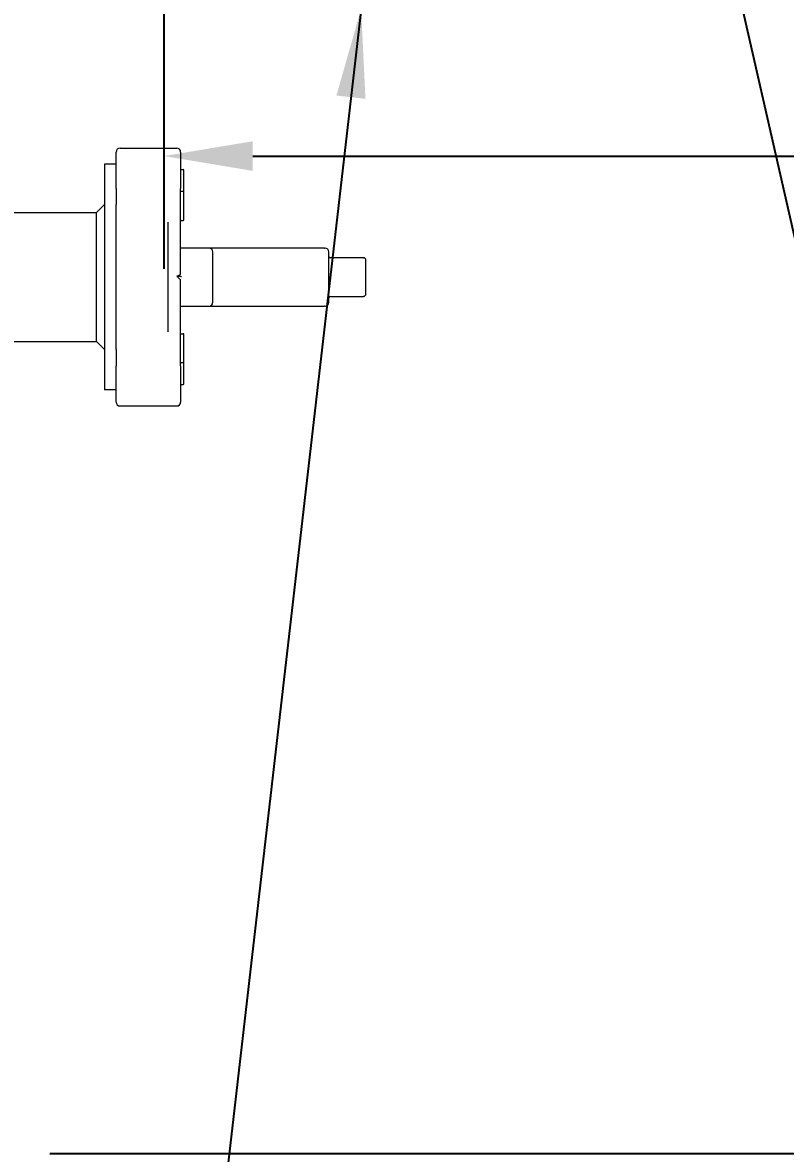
# Model space of a CAD drawing. Header units: inches. Extents: x 17 to 469, y 7 to 301.
# Drawn here: x 105.83 to 117.66, y 42.3 to 59.85 of the extents above; entities that cross this region are included whole.
import ezdxf

# ---------------------------------------------------------------- set-up
doc = ezdxf.new("R2010")
doc.units = ezdxf.units.IN
doc.header["$LTSCALE"] = 14
doc.header["$MEASUREMENT"] = 0
for name, color, linetype, lineweight in [('Dimension (ANSI)', 7, 'Continuous', 25), ('Symbol (ANSI)', 7, 'Continuous', 25), ('Visible (ANSI)', 7, 'Continuous', 50)]:
    doc.layers.add(name, color=color, linetype=linetype, lineweight=lineweight)
doc.styles.add('MEMCOR Medium', font='arial.ttf')
doc.dimstyles.new('Default (ANSI)', dxfattribs={"dimscale": 14, "dimtxt": 0.15, "dimasz": 0.098425, "dimexe": 0.125, "dimexo": 0.0625, "dimgap": 0.031496, "dimtad": 0, "dimtih": 1, "dimtoh": 1, "dimdec": 4, "dimrnd": 1e-08, "dimzin": 3, "dimdsep": 46, "dimlunit": 5, "dimtxsty": 'MEMCOR Medium', "dimcen": 0.09, "dimdle": 0.393701, "dimclrd": 256, "dimclre": 256, "dimclrt": 256, "dimadec": 0, "dimazin": 1, "dimtfac": 0.8, "dimtofl": 0, "dimtmove": 0, "dimatfit": 3, "dimfxl": 1, "dimfrac": 1, "dimtolj": 1, "dimtzin": 4, "dimlwd": -1, "dimlwe": -1, "dimarcsym": 0})
doc.dimstyles.new('Default (ANSI)$7', dxfattribs={"dimscale": 14, "dimtxt": 0.15, "dimasz": 0.098425, "dimexe": 0.125, "dimexo": 0.0625, "dimgap": 0.031496, "dimtad": 0, "dimtih": 1, "dimtoh": 1, "dimdec": 4, "dimrnd": 1e-08, "dimzin": 3, "dimdsep": 46, "dimlunit": 5, "dimtxsty": 'MEMCOR Medium', "dimcen": 0.09, "dimdle": 0.393701, "dimclrd": 256, "dimclre": 256, "dimclrt": 256, "dimadec": 0, "dimazin": 1, "dimtfac": 0.8, "dimtofl": 0, "dimtmove": 0, "dimatfit": 3, "dimfxl": 1, "dimfrac": 1, "dimtolj": 1, "dimtzin": 4, "dimlwd": -1, "dimlwe": -1, "dimarcsym": 0})

# ---------------------------------------------------------------- blocks, each defined once
blk = doc.blocks.new('*D22')
at = {"layer": 'Defpoints', "color": 0, "transparency": 16777216}
for p in [(108.019, 66.527), (143.52, 66.527), (143.52, 57.776)]:
    blk.add_point(p, dxfattribs=at)
at = {"layer": 'Dimension (ANSI)', "transparency": 16777216}
for p, q in [((108.019, 65.652), (108.019, 56.026)), ((143.52, 65.652), (143.52, 56.026)), ((109.397, 57.776), (118.436, 57.776)), ((142.142, 57.776), (133.603, 57.776))]:
    blk.add_line(p, q, dxfattribs=at)
for points in [[(109.397, 58.005), (109.397, 57.546), (108.019, 57.776)], [(142.142, 58.005), (142.142, 57.546), (143.52, 57.776)]]:
    blk.add_solid(points, dxfattribs=at)
at = {"layer": 'Dimension (ANSI)', "transparency": 16777216, "char_height": 2.1, "attachment_point": 5, "style": 'MEMCOR Medium'}
for s, insert in [('\\A1; 35{\\H0.8x;\\S1#2;} in', (126.019, 59.922)), ('\\A1;[901.7 mm]', (126.019, 55.989))]:
    blk.add_mtext(s, dxfattribs=dict(at, insert=insert))
blk = doc.blocks.new('*D27')
at = {"layer": 'Defpoints', "color": 0, "transparency": 16777216}
for p in [(145.146, 73.277), (154.964, 73.277), (105.372, 42.304)]:
    blk.add_point(p, dxfattribs=at)
at = {"layer": 'Dimension (ANSI)', "transparency": 16777216}
for p, q in [((146.021, 73.277), (156.714, 73.277)), ((154.964, 71.899), (154.964, 61.091)), ((154.964, 43.682), (154.964, 54.49)), ((106.247, 42.304), (156.714, 42.304))]:
    blk.add_line(p, q, dxfattribs=at)
for points in [[(154.734, 71.899), (155.193, 71.899), (154.964, 73.277)], [(154.734, 43.682), (155.193, 43.682), (154.964, 42.304)]]:
    blk.add_solid(points, dxfattribs=at)
at = {"layer": 'Dimension (ANSI)', "transparency": 16777216, "char_height": 2.1, "attachment_point": 5, "style": 'MEMCOR Medium'}
for s, insert in [('\\A1; 31 in', (154.964, 59.304)), ('\\A1;[786.7 mm]', (154.964, 56.004))]:
    blk.add_mtext(s, dxfattribs=dict(at, insert=insert))

msp = doc.modelspace()

# ---------------------------------------------------------------- linework, layer by layer
at = {"layer": 'Visible (ANSI)', "linetype": 'Continuous', "lineweight": 18}
for p, q in [((107.338897, 57.898395), (108.218897, 57.898395)), ((107.278897, 57.320827), (107.278897, 57.838395)), ((108.278897, 57.838395), (108.278897, 57.320827)), ((107.099597, 57.648395), (107.099597, 54.148395)), ((107.278897, 57.648395), (107.099597, 57.648395)), ((108.288897, 57.564913), (108.318897, 57.564913)), ((108.328897, 57.240916), (108.328897, 57.554913)), ((107.278897, 57.273168), (107.278897, 57.320827)), ((107.278897, 57.273168), (107.278897, 57.023962)), ((108.278897, 57.320827), (108.278897, 57.273168)), ((108.278897, 55.948895), (108.278897, 57.273168)), ((108.288897, 57.230916), (108.318897, 57.230916)), ((108.328897, 57.236263), (108.328897, 57.240916)), ((108.328897, 56.953032), (108.328897, 57.236263)), ((106.974597, 56.898395), (107.099597, 57.023395)), ((107.278897, 54.772829), (107.278897, 57.023962)), ((103.443539, 56.898395), (106.974597, 56.898395)), ((106.974597, 56.605502), (106.974597, 56.898395)), ((108.328897, 56.937686), (108.328897, 56.953032)), ((108.328897, 56.788459), (108.328897, 56.937686)), ((108.078897, 56.749571), (108.078897, 55.047219)), ((108.288897, 56.778459), (108.318897, 56.778459)), ((106.974597, 54.898395), (106.974597, 56.605502)), ((108.715287, 56.348395), (108.278897, 56.348395)), ((108.715287, 56.348395), (108.718897, 56.348395)), ((108.748483, 56.348395), (108.718897, 56.348395)), ((110.508502, 56.348395), (108.748483, 56.348395)), ((110.508502, 56.348395), (110.518897, 56.348395)), ((108.778897, 55.508395), (108.778897, 56.288395)), ((110.578897, 55.508395), (110.578897, 56.288395)), ((111.109218, 56.198395), (110.598897, 56.198395)), ((111.109218, 56.198395), (111.113897, 56.198395)), ((111.153897, 55.638395), (111.153897, 56.158395)), ((108.250694, 55.913089), (108.218897, 55.913089)), ((108.218897, 55.913089), (108.256365, 55.875621)), ((108.256365, 55.875621), (108.274117, 55.857869)), ((108.278897, 54.523622), (108.278897, 55.847895)), ((108.278897, 55.448395), (108.715287, 55.448395)), ((108.718897, 55.448395), (108.715287, 55.448395)), ((108.718897, 55.448395), (108.748483, 55.448395)), ((108.748483, 55.448395), (110.508502, 55.448395)), ((110.518897, 55.448395), (110.508502, 55.448395)), ((110.598897, 55.598395), (111.109218, 55.598395)), ((111.113897, 55.598395), (111.109218, 55.598395)), ((108.288897, 55.018331), (108.318897, 55.018331)), ((108.328897, 54.859105), (108.328897, 55.008331)), ((97.833197, 54.898395), (106.974597, 54.898395)), ((106.974597, 54.898395), (107.099597, 54.773395)), ((107.278897, 54.772829), (107.278897, 54.523622)), ((108.328897, 54.843758), (108.328897, 54.859105)), ((108.328897, 54.560527), (108.328897, 54.843758)), ((108.318897, 54.565874), (108.288897, 54.565874)), ((108.328897, 54.555874), (108.328897, 54.560527)), ((108.328897, 54.241877), (108.328897, 54.555874)), ((107.278897, 54.475964), (107.278897, 54.523622)), ((107.278897, 53.958395), (107.278897, 54.475964)), ((108.278897, 54.523622), (108.278897, 54.475964)), ((108.278897, 54.475964), (108.278897, 53.958395)), ((108.288897, 54.231877), (108.318897, 54.231877)), ((107.278897, 54.148395), (107.099597, 54.148395)), ((107.338897, 53.898395), (108.218897, 53.898395))]:
    msp.add_line(p, q, dxfattribs=at)
for centre, radius, start, end in [((107.338897, 57.838395), 0.06, 90, 180), ((108.218897, 57.838395), 0.06, 0, 90), ((108.288897, 57.574913), 0.01, 180, 270), ((108.318897, 57.554913), 0.01, 0, 90), ((108.288897, 57.220916), 0.01, 90, 180), ((108.318897, 57.240916), 0.01, 270, 0), ((108.288897, 56.768459), 0.01, 90, 180), ((108.318897, 56.788459), 0.01, 270, 0), ((108.718897, 56.288395), 0.06, 0, 90), ((110.518897, 56.288395), 0.06, 0, 90), ((110.598897, 56.218395), 0.02, 180, 270), ((111.113897, 56.158395), 0.04, 0, 90), ((111.113897, 55.638395), 0.04, 270, 0), ((108.718897, 55.508395), 0.06, 270, 0), ((110.518897, 55.508395), 0.06, 270, 0), ((110.598897, 55.578395), 0.02, 90, 180), ((108.288897, 55.028331), 0.01, 180, 270), ((108.318897, 55.008331), 0.01, 0, 90), ((108.288897, 54.575874), 0.01, 180, 270), ((108.318897, 54.555874), 0.01, 0, 90), ((108.288897, 54.221877), 0.01, 90, 180), ((108.318897, 54.241877), 0.01, 270, 0), ((107.338897, 53.958395), 0.06, 180, 270), ((108.218897, 53.958395), 0.06, 270, 0)]:
    msp.add_arc(centre, radius, start, end, dxfattribs=at)
for centre, major_axis, start_param, end_param in [((108.218897, 55.948895), (-0.06, 0), 2.540898119, 3.141592654), ((108.218897, 55.847895), (0.06, 0), 0, 0.401870647)]:
    msp.add_ellipse(centre, major_axis=major_axis, ratio=0.425, start_param=start_param, end_param=end_param, dxfattribs=at)
for points, knots in [([(108.218897, 55.913089), (108.225718, 55.913089), (108.232565, 55.914949), (108.243745, 55.919694), (108.248325, 55.922193), (108.252398, 55.924572)], [0, 0, 0, 0, 0.05197567568, 0.05197567568, 0.0923027288, 0.0923027288, 0.0923027288, 0.0923027288]), ([(108.252398, 55.924572), (108.253574, 55.92526), (108.254709, 55.925938), (108.260256, 55.929308), (108.264781, 55.932232), (108.268393, 55.934482)], [0.0923027288, 0.0923027288, 0.0923027288, 0.0923027288, 0.10395135135, 0.10395135135, 0.15173708354, 0.15173708354, 0.15173708354, 0.15173708354]), ([(108.282555, 55.904786), (108.277779, 55.906987), (108.272963, 55.908543), (108.266941, 55.91024), (108.264451, 55.910856), (108.25936, 55.91195), (108.256778, 55.912425), (108.254176, 55.912824)], [0, 0, 0, 0, 0.0554026382, 0.0554026382, 0.091701074, 0.091701074, 0.1274278989, 0.1274278989, 0.1274278989, 0.1274278989]), ([(108.292141, 55.900602), (108.292103, 55.900616), (108.292066, 55.900629), (108.290355, 55.901244), (108.287449, 55.902531), (108.282555, 55.904786)], [-0.00064885071, -0.00064885071, -0.00064885071, -0.00064885071, 0, 0, 0.02871512002, 0.02871512002, 0.02871512002, 0.02871512002])]:
    msp.add_open_spline(points, degree=3, knots=knots, dxfattribs=at)
msp.add_open_spline([(108.250694, 55.913089), (108.251869, 55.913089), (108.25303, 55.912999), (108.254176, 55.912824)], degree=3, dxfattribs=at)

# ---------------------------------------------------------------- dimensions: what is measured, and where the dimension line sits
at = {"layer": 'Dimension (ANSI)'}
for base, p1, p2, angle, text, override, picture, middle in [((154.963824, 73.276895), (105.372167, 42.303895), (145.145804, 73.276895), 90, ' <> in\\X[786.7 mm]', {"dimgap": 0.031496, "dimdec": 4, "dimpost": '', "dimtol": 0, "dimlim": 0, "dimtp": 0, "dimtm": 0, "dimtdec": 2, "dimatfit": 1}, '*D27', (154.963824, 57.790395)), ((143.520054, 57.775628), (108.019054, 66.526895), (143.520054, 66.526895), 180, ' <> in\\X[901.7 mm]', {"dimgap": 0.031496, "dimtih": 0, "dimtoh": 0, "dimdec": 4, "dimpost": '', "dimtol": 0, "dimlim": 0, "dimtp": 0, "dimtm": 0, "dimtdec": 2, "dimatfit": 1}, '*D22', (126.019304, 57.775628))]:
    dim = msp.add_linear_dim(base=base, p1=p1, p2=p2, angle=angle, text=text, dimstyle='Default (ANSI)', override=override, dxfattribs=at)
    dim.commit()
    dim.dimension.update_dxf_attribs({"geometry": picture, "text_midpoint": middle, "dimtype": 160})

# ---------------------------------------------------------------- leaders
at = {"layer": 'Symbol (ANSI)', "annotation_type": 0, "has_hookline": 1}
for points, override, hookline_direction, text_width in [([(113.875292, 73.748611), (121.835133, 38.807551), (123.213086, 38.807551)], {"dimasz": 0.098425, "dimtad": 0, "dimldrblk": 'Dot'}, 0, 49.318487), ([(111.079242, 60.057895), (108.48492, 37.549096), (107.106967, 37.549096)], {"dimtad": 0}, 1, 35.677082)]:
    msp.add_leader(points, dimstyle='Default (ANSI)$7', override=override, dxfattribs=dict(at, hookline_direction=hookline_direction, text_width=text_width))

doc.saveas('drawing.dxf')
